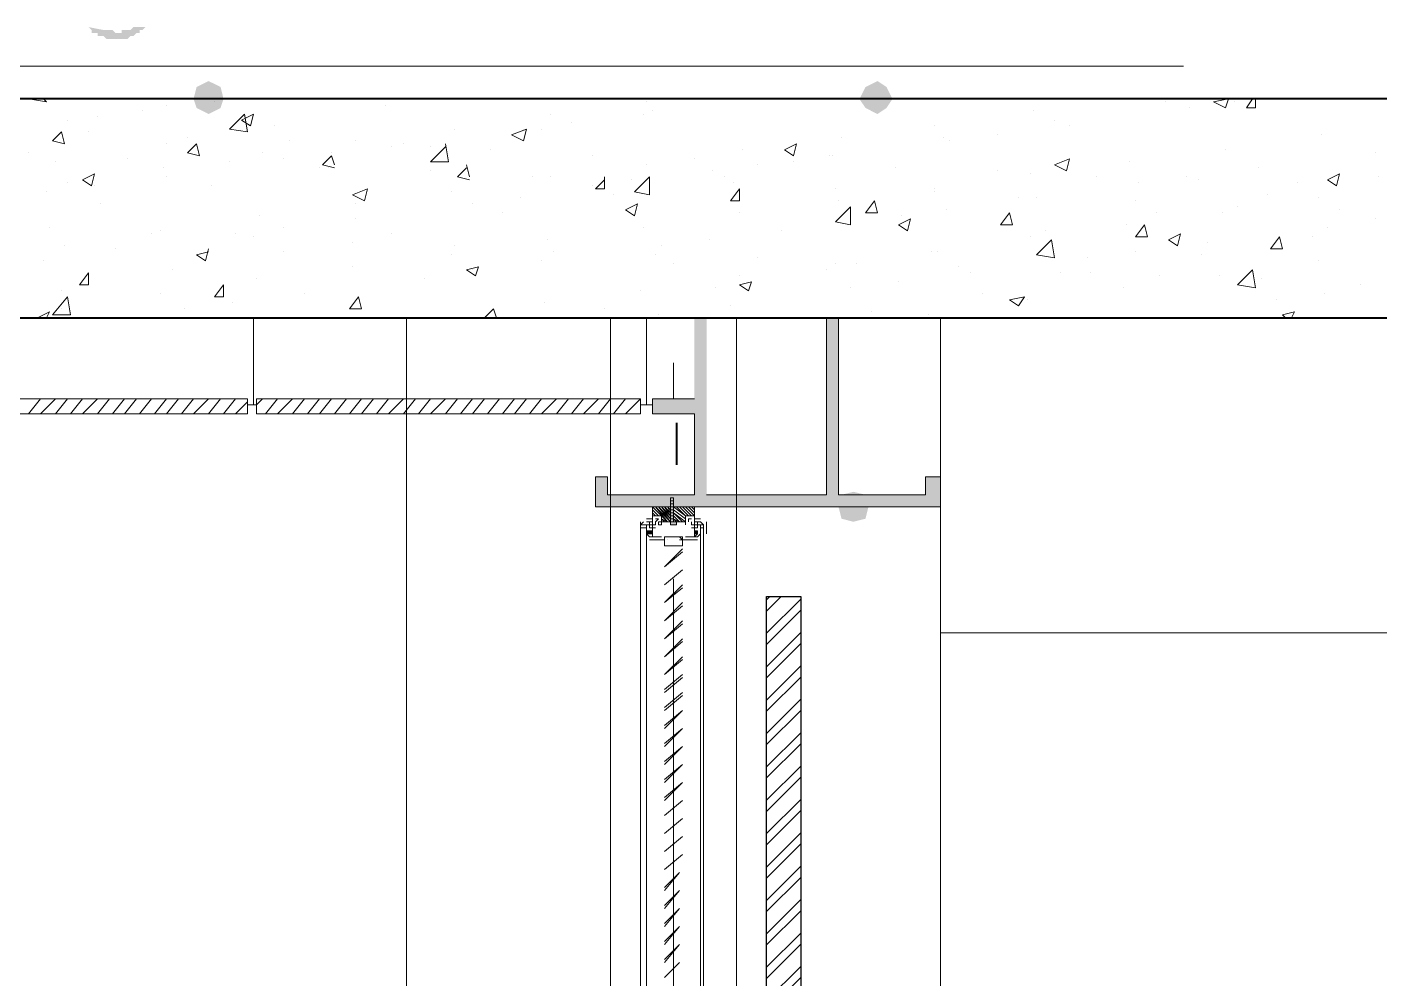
# Model space of a CAD drawing. Header units: millimetres. Extents: x 182 to 575, y -105 to 95.
# Drawn here: x 365.673 to 367.82, y 7.175 to 8.686 of the extents above; entities that cross this region are included whole.
import ezdxf

# ---------------------------------------------------------------- set-up
doc = ezdxf.new("R2010")
doc.units = ezdxf.units.MM
doc.header["$MEASUREMENT"] = 0
for name, color, linetype in [('base', 253, 'Continuous'), ('PDF_Geometry', 7, 'Continuous'), ('PDF_Solid Fills', 7, 'Continuous')]:
    doc.layers.add(name, color=color, linetype=linetype)

msp = doc.modelspace()

# ---------------------------------------------------------------- hatches: boundary and pattern name
h = msp.add_hatch()
h.set_pattern_fill('ANSI32', color=256, scale=0.1)
h.set_pattern_definition([(45, (6e-14, -0.14244), (-0.0265165043, 0.0265165043), []), (45, (0.017678, -0.14244), (-0.0265165043, 0.0265165043), [])])
h.paths.add_polyline_path([(366.9007, 5.8672), (366.8464, 5.8672), (366.8464, 7.7821), (366.9007, 7.7821)])
at = {"layer": 'PDF_Solid Fills', "transparency": 33554559}
for points in [[(365.8464, 8.6769), (365.8512, 8.6769), (365.8512, 8.6817), (365.856, 8.6817), (365.8607, 8.6864), (365.8417, 8.6864), (365.8369, 8.6817), (365.8226, 8.6817), (365.8226, 8.6769), (365.8131, 8.6769), (365.8083, 8.6817), (365.794, 8.6817), (365.7702, 8.6864), (365.775, 8.6817), (365.775, 8.6769), (365.7845, 8.6769), (365.7845, 8.6722), (365.794, 8.6722), (365.7988, 8.6674), (365.8321, 8.6674), (365.8369, 8.6722), (365.8417, 8.6722)], [(365.9417, 8.5579), (365.9607, 8.5483), (365.9798, 8.5579), (365.9845, 8.5722), (365.9798, 8.5912), (365.9607, 8.6007), (365.9417, 8.5912), (365.9369, 8.5722)], [(367.0226, 8.5483), (367.0369, 8.5579), (367.0464, 8.5722), (367.0369, 8.5912), (367.0226, 8.6007), (367.0036, 8.5912), (366.994, 8.5722), (367.0036, 8.5579)], [(367.0036, 7.9436), (366.9845, 7.9483), (366.9655, 7.9436), (366.9607, 7.9436), (366.9607, 8.2245), (366.9417, 8.2245), (366.9417, 7.9436), (366.7512, 7.9436), (366.7512, 8.2245), (366.7321, 8.2245), (366.7321, 8.096), (366.6655, 8.096), (366.6655, 8.0722), (366.7321, 8.0722), (366.7321, 7.9436), (366.594, 7.9436), (366.594, 7.9722), (366.575, 7.9722), (366.575, 7.9245), (366.9607, 7.9245), (366.9655, 7.9055), (366.9845, 7.9007), (367.0036, 7.9055), (367.0083, 7.9245), (367.1226, 7.9245), (367.1226, 7.9722), (367.0988, 7.9722), (367.0988, 7.9436)]]:
    msp.add_hatch(color=256, dxfattribs=at).paths.add_polyline_path(points)
at = {"layer": 'PDF_Solid Fills', "true_color": 0xb9b9b9, "transparency": 33554559}
msp.add_hatch(color=9, dxfattribs=at).paths.add_polyline_path([(366.6988, 7.9007), (366.6988, 7.9388), (366.694, 7.9388), (366.694, 7.896), (366.7036, 7.896), (366.7036, 7.9007)])
at = {"layer": 'PDF_Solid Fills', "true_color": 0xdddddd, "transparency": 33554559}
for points in [[(366.656, 7.8817), (366.6655, 7.8817), (366.6655, 7.8864), (366.656, 7.8864)], [(366.7321, 7.8817), (366.7369, 7.8817), (366.7369, 7.8864), (366.7321, 7.8864)]]:
    msp.add_hatch(color=254, dxfattribs=at).paths.add_polyline_path(points)
h = msp.add_hatch(color=254, dxfattribs=at)
h.paths.add_polyline_path([(366.6607, 7.8817), (366.6607, 7.8864), (366.6607, 7.8817)], flags=0)
h.paths.add_polyline_path([(366.6607, 7.8817), (366.6607, 7.8864), (366.6607, 7.8817)], flags=0)
h.paths.add_polyline_path([(366.6607, 7.8817), (366.6607, 7.8864), (366.6607, 7.8817)], flags=0)
h.paths.add_polyline_path([(366.6607, 7.8817), (366.6607, 7.8864), (366.6607, 7.8817)], flags=0)
h = msp.add_hatch(color=254, dxfattribs=at)
h.paths.add_polyline_path([(366.6655, 7.8817), (366.6655, 7.8817), (366.6655, 7.8817)], flags=0)
h.paths.add_polyline_path([(366.6655, 7.8817), (366.6655, 7.8817), (366.6655, 7.8817)], flags=0)
h.paths.add_polyline_path([(366.6655, 7.8817), (366.6655, 7.8817), (366.6655, 7.8817)], flags=0)
h.paths.add_polyline_path([(366.6655, 7.8817), (366.6655, 7.8817), (366.6655, 7.8817)], flags=0)
h.paths.add_polyline_path([(366.6655, 7.8817), (366.6655, 7.8864), (366.6655, 7.8817)], flags=0)
h = msp.add_hatch(color=254, dxfattribs=at)
h.paths.add_polyline_path([(366.7321, 7.8817), (366.7321, 7.8817), (366.7321, 7.8817)], flags=0)
h.paths.add_polyline_path([(366.7321, 7.8817), (366.7321, 7.8817), (366.7321, 7.8817)], flags=0)
h.paths.add_polyline_path([(366.7321, 7.8817), (366.7321, 7.8864), (366.7321, 7.8817)], flags=0)
h.paths.add_polyline_path([(366.7321, 7.8817), (366.7321, 7.8817), (366.7321, 7.8817)], flags=0)
h.paths.add_polyline_path([(366.7321, 7.8817), (366.7321, 7.8817), (366.7321, 7.8817)], flags=0)
h.paths.add_polyline_path([(366.7321, 7.8817), (366.7321, 7.8817), (366.7321, 7.8817)], flags=0)
h.paths.add_polyline_path([(366.7321, 7.8817), (366.7321, 7.8817), (366.7321, 7.8817)], flags=0)
h.paths.add_polyline_path([(366.7321, 7.8817), (366.7321, 7.8817), (366.7321, 7.8817)], flags=0)
h.paths.add_polyline_path([(366.7321, 7.8817), (366.7321, 7.8817), (366.7321, 7.8817)], flags=0)
h.paths.add_polyline_path([(366.7321, 7.8817), (366.7321, 7.8817), (366.7321, 7.8817)], flags=0)
h.paths.add_polyline_path([(366.7321, 7.8817), (366.7321, 7.8817), (366.7321, 7.8817)], flags=0)
h.paths.add_polyline_path([(366.7321, 7.8817), (366.7321, 7.8817), (366.7321, 7.8817)], flags=0)
h.paths.add_polyline_path([(366.7321, 7.8817), (366.7321, 7.8817), (366.7321, 7.8817)], flags=0)
h.paths.add_polyline_path([(366.7321, 7.8817), (366.7321, 7.8817), (366.7321, 7.8817)], flags=0)
h.paths.add_polyline_path([(366.7321, 7.8817), (366.7321, 7.8817), (366.7321, 7.8817)], flags=0)
h.paths.add_polyline_path([(366.7321, 7.8817), (366.7321, 7.8817), (366.7321, 7.8817)], flags=0)
h = msp.add_hatch(color=254, dxfattribs=at)
h.paths.add_polyline_path([(366.7369, 7.8817), (366.7369, 7.8864), (366.7369, 7.8817)], flags=0)
h.paths.add_polyline_path([(366.7369, 7.8817), (366.7369, 7.8864), (366.7369, 7.8817)], flags=0)
h.paths.add_polyline_path([(366.7369, 7.8817), (366.7369, 7.8864), (366.7369, 7.8817)], flags=0)

# ---------------------------------------------------------------- linework, layer by layer
at = {"layer": 'base'}
msp.add_lwpolyline([(366.9007, 5.8672), (366.8464, 5.8672), (366.8464, 7.7821), (366.9007, 7.7821)], close=True, dxfattribs=at)
at = {"layer": 'PDF_Geometry', "lineweight": 13}
for points in [[(364.4464, 8.5722), (364.4464, 8.6245), (367.5083, 8.6245)], [(366.994, 8.5722), (366.9321, 8.5722)], [(366.6988, 8.3103), (366.6988, 8.3103)], [(364.8702, 8.2245), (377.3179, 8.2245)], [(366.5988, 8.2245), (366.5988, 4.5722)], [(366.656, 8.0864), (366.656, 8.2245)], [(366.7988, 8.2245), (366.7988, 4.5722)], [(366.894, 7.9245), (366.9226, 7.9245), (367.1226, 7.9245), (367.1226, 7.9722), (367.0988, 7.9722), (367.0988, 7.9436), (366.9607, 7.9436), (366.9607, 8.2245)], [(366.9226, 7.9436), (366.9417, 7.9436), (366.9417, 8.2245)], [(366.6988, 8.096), (366.6988, 8.1531)], [(365.675, 8.0722), (365.694, 8.096)], [(365.694, 8.0722), (365.7179, 8.096)], [(365.7179, 8.0722), (365.7369, 8.096)], [(365.7417, 8.0722), (365.7607, 8.096)], [(365.7607, 8.0722), (365.7845, 8.096)], [(365.7845, 8.0722), (365.8036, 8.096)], [(365.8083, 8.0722), (365.8274, 8.096)], [(365.8274, 8.0722), (365.8464, 8.096)], [(365.8512, 8.0722), (365.8702, 8.096)], [(365.875, 8.0722), (365.894, 8.096)], [(365.894, 8.0722), (365.9131, 8.096)], [(365.9179, 8.0722), (365.9369, 8.096)], [(365.9369, 8.0722), (365.9607, 8.096)], [(365.9607, 8.0722), (365.9798, 8.096)], [(365.9845, 8.0722), (366.0036, 8.096)], [(366.0036, 8.0722), (366.0226, 8.0912)], [(366.0226, 8.0722), (366.0226, 8.096)], [(366.0464, 8.096), (366.0369, 8.0864), (366.0226, 8.0864)], [(366.0369, 8.0722), (366.0369, 8.096)], [(366.0512, 8.0722), (366.0702, 8.096)], [(366.0702, 8.0722), (366.094, 8.096)], [(366.094, 8.0722), (366.1131, 8.096)], [(366.1179, 8.0722), (366.1369, 8.096)], [(366.1369, 8.0722), (366.156, 8.096)], [(366.1607, 8.0722), (366.1798, 8.096)], [(366.1845, 8.0722), (366.2036, 8.096)], [(366.2036, 8.0722), (366.2226, 8.096)], [(366.2274, 8.0722), (366.2464, 8.096)], [(366.2464, 8.0722), (366.2702, 8.096)], [(366.2702, 8.0722), (366.2893, 8.096)], [(366.294, 8.0722), (366.3131, 8.096)], [(366.3131, 8.0722), (366.3369, 8.096)], [(366.3369, 8.0722), (366.356, 8.096)], [(366.3607, 8.0722), (366.3798, 8.096)], [(366.3798, 8.0722), (366.3988, 8.096)], [(366.4036, 8.0722), (366.4226, 8.096)], [(366.4274, 8.0722), (366.4464, 8.096)], [(366.4464, 8.0722), (366.4655, 8.096)], [(366.4702, 8.0722), (366.4893, 8.096)], [(366.4893, 8.0722), (366.5131, 8.096)], [(366.5131, 8.0722), (366.5321, 8.096)], [(366.5369, 8.0722), (366.556, 8.096)], [(366.556, 8.0722), (366.5798, 8.096)], [(366.9417, 7.9245), (366.7512, 7.9245), (366.575, 7.9245), (366.575, 7.9722), (366.594, 7.9722), (366.594, 7.9436), (366.7321, 7.9436), (366.7321, 8.0722), (366.6655, 8.0722), (366.6655, 8.096), (366.7321, 8.096)], [(366.5798, 8.0722), (366.5988, 8.096)], [(366.6036, 8.0722), (366.6226, 8.096)], [(366.6464, 8.0769), (366.6464, 8.0722), (366.6464, 8.096), (366.6226, 8.0722)], [(366.6655, 8.0864), (366.6464, 8.0864)], [(366.6655, 8.0722), (366.6655, 8.096)], [(366.7512, 7.9436), (366.9417, 7.9436)], [(366.8512, 7.9245), (366.675, 7.9245)], [(366.6988, 6.8103), (366.6988, 7.8103)]]:
    msp.add_lwpolyline(points, dxfattribs=at)
at = {"layer": 'PDF_Geometry', "lineweight": 40}
for points in [[(377.1179, 8.2245), (377.5702, 8.2245), (377.5702, 8.5722), (364.8464, 8.5722), (364.4702, 8.5722), (364.4702, 8.2245), (364.8464, 8.2245), (364.9179, 8.2245)], [(365.6464, 8.2245), (376.394, 8.2245)], [(366.7036, 8.0579), (366.7036, 7.9912)]]:
    msp.add_lwpolyline(points, dxfattribs=at)
at = {"layer": 'PDF_Geometry', "lineweight": 0}
for points in [[(365.675, 8.5722), (365.675, 8.5722)], [(365.675, 8.5722), (365.7036, 8.5674), (365.6988, 8.5722)], [(367.4226, 8.5722), (367.4226, 8.5722)], [(367.6226, 8.5722), (367.6226, 8.5579), (367.6083, 8.5579), (367.6179, 8.5722)], [(365.856, 8.5531), (365.856, 8.5531)], [(365.894, 8.5626), (365.894, 8.5626)], [(365.9702, 8.5674), (365.9702, 8.5674)], [(366.2417, 8.5626), (366.2417, 8.5626)], [(366.5036, 8.5483), (366.5036, 8.5483)], [(366.6512, 8.5483), (366.6512, 8.5483)], [(366.656, 8.5674), (366.656, 8.5674)], [(366.6655, 8.5531), (366.6655, 8.5531)], [(367.2702, 8.5531), (367.2702, 8.5531)], [(367.4798, 8.5674), (367.4798, 8.5674)], [(367.5179, 8.5579), (367.5179, 8.5579)], [(367.5893, 8.5674), (367.5893, 8.5674)], [(365.7369, 8.5388), (365.7369, 8.5388)], [(365.7845, 8.5436), (365.7845, 8.5436)], [(366.0655, 8.5293), (366.0655, 8.5293)], [(366.5369, 8.5341), (366.5369, 8.5341)], [(367.1131, 8.5293), (367.1131, 8.5293)], [(367.3036, 8.5388), (367.3036, 8.5388)], [(367.3274, 8.5293), (367.3274, 8.5293)], [(365.7702, 8.5198), (365.7702, 8.5198)], [(365.9274, 8.5103), (365.9274, 8.5103)], [(366.0893, 8.5055), (366.0893, 8.5055)], [(366.194, 8.5055), (366.194, 8.5055)], [(366.3512, 8.5245), (366.3512, 8.5245)], [(366.4607, 8.5245), (366.4607, 8.5245)], [(366.4893, 8.5245), (366.4893, 8.5245)], [(366.9655, 8.5103), (366.9655, 8.5103)], [(367.1274, 8.5103), (367.1274, 8.5103)], [(367.1369, 8.5055), (367.1369, 8.5055)], [(367.2131, 8.515), (367.2131, 8.515)], [(367.7274, 8.515), (367.7274, 8.515)], [(365.675, 8.4864), (365.675, 8.4864)], [(365.894, 8.5007), (365.894, 8.5007)], [(366.0464, 8.4864), (366.0464, 8.4864)], [(366.156, 8.4864), (366.156, 8.4864)], [(366.2512, 8.496), (366.2512, 8.496)], [(366.2702, 8.5007), (366.2702, 8.5007)], [(366.3369, 8.5007), (366.3417, 8.4722), (366.3131, 8.4722), (366.3369, 8.496)], [(366.3131, 8.496), (366.3131, 8.496)], [(366.4083, 8.4912), (366.4083, 8.4912)], [(366.8083, 8.4912), (366.8083, 8.4912)], [(367.575, 8.4912), (367.575, 8.4912)], [(367.8131, 8.4864), (367.8131, 8.4864)], [(365.7179, 8.4722), (365.7179, 8.4722)], [(365.8321, 8.4769), (365.8321, 8.4769)], [(365.8893, 8.4626), (365.8893, 8.4626)], [(365.994, 8.4722), (365.994, 8.4722)], [(366.0798, 8.4769), (366.0798, 8.4769)], [(366.1369, 8.4626), (366.1369, 8.4626)], [(366.1607, 8.4626), (366.1417, 8.4674), (366.156, 8.4817), (366.1607, 8.4674)], [(366.1512, 8.4626), (366.1512, 8.4626)], [(366.375, 8.4436), (366.356, 8.4483), (366.3702, 8.4626)], [(366.375, 8.4483), (366.3702, 8.4674)], [(366.5702, 8.4817), (366.5702, 8.4817)], [(366.656, 8.4674), (366.656, 8.4674)], [(366.7321, 8.4769), (366.7321, 8.4769)], [(366.8321, 8.4674), (366.8321, 8.4674)], [(366.8893, 8.4722), (366.8893, 8.4722)], [(366.9464, 8.4817), (366.9464, 8.4817)], [(366.9512, 8.4817), (366.9512, 8.4817)], [(367.0512, 8.4626), (367.0512, 8.4626)], [(367.4226, 8.4722), (367.4226, 8.4722)], [(367.6274, 8.4626), (367.6274, 8.4626)], [(365.894, 8.4483), (365.894, 8.4483)], [(366.3131, 8.4579), (366.3131, 8.4579)], [(366.475, 8.4483), (366.475, 8.4483)], [(366.5036, 8.4483), (366.5036, 8.4483)], [(366.5893, 8.4483), (366.5893, 8.4293), (366.575, 8.4293), (366.5893, 8.4436)], [(366.6321, 8.4436), (366.6321, 8.4436)], [(366.7607, 8.4579), (366.7607, 8.4579)], [(366.7798, 8.4483), (366.7798, 8.4483)], [(367.2131, 8.4579), (367.2131, 8.4579)], [(367.2655, 8.4531), (367.2655, 8.4531)], [(367.3702, 8.4483), (367.3702, 8.4483)], [(367.5131, 8.4483), (367.5131, 8.4483)], [(367.5321, 8.4436), (367.5321, 8.4436)], [(367.8179, 8.4483), (367.8179, 8.4483)], [(365.7036, 8.4245), (365.7036, 8.4245)], [(365.7369, 8.4388), (365.7369, 8.4388)], [(365.7798, 8.4341), (365.7798, 8.4341)], [(365.9655, 8.4341), (365.9655, 8.4341)], [(366.3464, 8.4245), (366.3464, 8.4245)], [(366.5702, 8.4341), (366.5702, 8.4341)], [(366.6036, 8.4198), (366.6036, 8.4198)], [(366.794, 8.4388), (366.794, 8.4388)], [(366.956, 8.4293), (366.956, 8.4293)], [(367.1131, 8.4293), (367.1131, 8.4293)], [(367.1131, 8.4245), (367.1131, 8.4245)], [(367.4369, 8.4388), (367.4369, 8.4388)], [(367.6417, 8.4198), (367.6417, 8.4198)], [(367.6893, 8.4388), (367.6893, 8.4388)], [(365.7893, 8.4055), (365.7893, 8.4055)], [(366.194, 8.4055), (366.194, 8.4055)], [(366.3798, 8.4055), (366.3798, 8.4055)], [(366.456, 8.415), (366.456, 8.415)], [(366.9607, 8.4103), (366.9607, 8.4103)], [(367.2464, 8.415), (367.2464, 8.415)], [(367.275, 8.415), (367.275, 8.415)], [(367.4321, 8.4103), (367.4321, 8.4103)], [(367.594, 8.4007), (367.594, 8.4007)], [(367.7226, 8.415), (367.7226, 8.415)], [(366.0417, 8.3864), (366.0417, 8.3864)], [(366.194, 8.3817), (366.194, 8.3817)], [(366.4274, 8.3912), (366.4274, 8.3912)], [(366.8036, 8.3912), (366.8036, 8.3912)], [(367.0607, 8.3864), (367.0607, 8.3864)], [(367.1321, 8.396), (367.1321, 8.396)], [(367.4655, 8.3912), (367.4655, 8.3912)], [(367.5702, 8.3912), (367.5702, 8.3912)], [(367.756, 8.396), (367.756, 8.396)], [(367.8131, 8.3817), (367.8131, 8.3817)], [(365.7083, 8.3674), (365.7083, 8.3674)], [(365.8702, 8.3579), (365.8702, 8.3579)], [(365.8845, 8.3626), (365.8845, 8.3626)], [(366.0036, 8.3579), (366.0036, 8.3579)], [(366.0798, 8.3674), (366.0798, 8.3674)], [(366.2512, 8.3579), (366.2512, 8.3579)], [(366.6512, 8.3674), (366.6512, 8.3674)], [(366.8702, 8.3626), (366.8702, 8.3626)], [(367.2893, 8.3626), (367.2893, 8.3626)], [(367.4179, 8.3722), (367.4179, 8.3722)], [(367.7369, 8.3674), (367.7369, 8.3674)], [(365.7321, 8.3388), (365.7321, 8.3388)], [(365.8131, 8.3341), (365.8131, 8.3341)], [(365.9607, 8.3341), (365.956, 8.315), (365.9417, 8.3245), (365.9607, 8.3293)], [(366.0321, 8.3531), (366.0321, 8.3531)], [(366.1893, 8.3436), (366.1893, 8.3436)], [(366.3512, 8.3388), (366.3512, 8.3388)], [(366.4988, 8.3483), (366.4988, 8.3483)], [(366.6798, 8.3388), (366.6798, 8.3388)], [(366.7559, 8.3483), (366.7559, 8.3483)], [(367.2655, 8.3531), (367.2655, 8.3531)], [(367.5464, 8.3436), (367.5464, 8.3436)], [(367.7131, 8.3531), (367.7131, 8.3531)], [(365.6988, 8.315), (365.6988, 8.315)], [(366.0798, 8.3293), (366.0798, 8.3293)], [(366.3464, 8.3245), (366.3464, 8.3245)], [(366.4893, 8.315), (366.4893, 8.315)], [(366.5083, 8.3293), (366.5083, 8.3293)], [(366.6702, 8.3245), (366.6702, 8.3245)], [(366.8321, 8.3198), (366.8321, 8.3198)], [(367.1083, 8.3293), (367.1083, 8.3293)], [(367.1179, 8.3293), (367.1179, 8.3293)], [(367.356, 8.3198), (367.356, 8.3198)], [(367.4321, 8.3293), (367.4321, 8.3293)], [(367.5369, 8.3245), (367.5369, 8.3245)], [(367.7226, 8.315), (367.7226, 8.315)], [(365.9036, 8.3007), (365.9036, 8.3007)], [(366.1893, 8.3055), (366.1893, 8.3055)], [(366.3798, 8.3007), (366.3798, 8.3007)], [(366.8036, 8.2912), (366.8036, 8.2912)], [(366.9417, 8.3007), (366.9417, 8.3007)], [(366.956, 8.3103), (366.956, 8.3103)], [(366.9893, 8.3103), (366.9893, 8.3103)], [(367.1512, 8.3055), (367.1512, 8.3055)], [(367.1702, 8.296), (367.1702, 8.296)], [(367.3131, 8.296), (367.3131, 8.296)], [(367.3607, 8.296), (367.3607, 8.296)], [(367.4702, 8.2912), (367.4702, 8.2912)], [(367.5655, 8.2912), (367.5655, 8.2912)], [(366.0369, 8.2864), (366.0369, 8.2864)], [(366.3036, 8.2864), (366.3036, 8.2864)], [(366.7655, 8.2722), (366.7655, 8.2722)], [(366.9798, 8.2722), (366.9798, 8.2722)], [(367.056, 8.2817), (367.056, 8.2817)], [(367.4131, 8.2722), (367.4131, 8.2722)], [(367.6321, 8.2864), (367.6321, 8.2864)], [(367.7893, 8.2769), (367.7893, 8.2769)], [(365.7274, 8.2674), (365.7274, 8.2674)], [(365.8845, 8.2626), (365.8845, 8.2626)], [(365.9988, 8.2483), (365.9988, 8.2483)], [(366.1131, 8.2626), (366.1131, 8.2626)], [(366.494, 8.2483), (366.494, 8.2483)], [(366.6464, 8.2674), (366.6464, 8.2674)], [(367.1893, 8.2626), (367.1893, 8.2626)], [(367.2607, 8.2531), (367.2607, 8.2531)], [(367.656, 8.2531), (367.656, 8.2531)], [(367.7321, 8.2626), (367.7321, 8.2626)], [(365.6893, 8.2245), (365.7083, 8.2341), (365.7036, 8.2245)], [(365.7274, 8.2388), (365.7274, 8.2388)], [(365.9226, 8.2388), (365.9226, 8.2388)], [(366.3988, 8.2245), (366.4131, 8.2388), (366.4179, 8.2245)], [(366.5893, 8.2388), (366.5893, 8.2388)], [(366.675, 8.2293), (366.675, 8.2293)], [(366.7893, 8.2436), (366.7893, 8.2436)], [(367.0131, 8.2341), (367.0131, 8.2341)], [(367.1036, 8.2293), (367.1036, 8.2293)], [(367.6702, 8.2245), (367.6655, 8.2293), (367.6845, 8.2341), (367.6798, 8.2245)], [(365.6893, 8.2245), (365.6893, 8.2245)], [(366.3417, 8.2245), (366.3417, 8.2245)], [(367.4655, 8.2245), (367.4655, 8.2245)]]:
    msp.add_lwpolyline(points, dxfattribs=at)
at = {"layer": 'PDF_Geometry', "lineweight": 13}
for points in [[(365.8702, 8.5722), (367.2179, 8.5722)], [(366.0321, 8.2245), (366.0321, 8.0864)], [(366.0226, 8.096), (365.4131, 8.096), (365.4131, 8.0722), (366.0226, 8.0722)], [(366.0369, 8.096), (366.6464, 8.096), (366.6464, 8.0722), (366.0369, 8.0722)], [(366.6464, 7.8912), (366.656, 7.8912), (366.656, 7.1388), (366.6464, 7.1388)], [(366.7464, 7.8912), (366.7417, 7.8912), (366.7417, 7.1388), (366.7464, 7.1388)]]:
    msp.add_lwpolyline(points, close=True, dxfattribs=at)
at = {"layer": 'PDF_Geometry', "lineweight": 0}
for points in [[(367.5798, 8.5722), (367.575, 8.5579), (367.556, 8.5674)], [(366.0226, 8.5198), (365.994, 8.5245), (366.0179, 8.5483)], [(366.0321, 8.5483), (366.0274, 8.5293), (366.0131, 8.5388)], [(365.7274, 8.5198), (365.7321, 8.5007), (365.7131, 8.5055)], [(366.4655, 8.5245), (366.4607, 8.5055), (366.4417, 8.515)], [(365.9417, 8.5007), (365.9464, 8.4817), (365.9274, 8.4864)], [(366.894, 8.5007), (366.8893, 8.4817), (366.875, 8.4912)], [(367.3274, 8.4769), (367.3226, 8.4579), (367.3036, 8.4674)], [(365.7798, 8.4531), (365.775, 8.4341), (365.7607, 8.4436)], [(366.6607, 8.4198), (366.6369, 8.4245), (366.6607, 8.4483)], [(367.756, 8.4531), (367.7512, 8.4341), (367.7369, 8.4436)], [(366.2131, 8.4293), (366.2083, 8.4103), (366.1893, 8.4198)], [(366.8036, 8.4293), (366.8036, 8.4103), (366.7893, 8.4103)], [(366.6417, 8.4055), (366.6369, 8.3864), (366.6226, 8.396)], [(366.9798, 8.3722), (366.956, 8.3769), (366.9798, 8.4007)], [(367.0179, 8.4103), (367.0226, 8.3912), (367.0036, 8.3912)], [(367.075, 8.3817), (367.0702, 8.3626), (367.056, 8.3722)], [(367.2321, 8.3912), (367.2369, 8.3722), (367.2179, 8.3722)], [(367.4464, 8.3722), (367.4512, 8.3531), (367.4321, 8.3531)], [(367.5036, 8.3579), (367.4988, 8.3388), (367.4845, 8.3483)], [(367.3036, 8.3198), (367.275, 8.3245), (367.2988, 8.3483)], [(367.6607, 8.3531), (367.6655, 8.3341), (367.6464, 8.3341)], [(365.7702, 8.296), (365.7702, 8.2769), (365.756, 8.2769)], [(366.3893, 8.3055), (366.3845, 8.2912), (366.3702, 8.3007)], [(367.6226, 8.2722), (367.594, 8.2769), (367.6179, 8.3007)], [(365.9845, 8.2769), (365.9845, 8.2579), (365.9702, 8.2579)], [(366.8226, 8.2817), (366.8179, 8.2674), (366.8036, 8.2769)], [(365.7417, 8.2293), (365.7131, 8.2293), (365.7369, 8.2579)], [(366.1988, 8.2579), (366.2036, 8.2388), (366.1845, 8.2388)], [(367.256, 8.2579), (367.2464, 8.2436), (367.2321, 8.2531)]]:
    msp.add_lwpolyline(points, close=True, dxfattribs=at)
at = {"layer": 'PDF_Geometry', "lineweight": 20}
for points in [[(366.275, 8.2245), (366.275, 4.5722)], [(367.1226, 8.2245), (367.1226, 8.0245), (367.1226, 7.7245), (367.1226, 4.5722)], [(366.7131, 7.8579), (366.6845, 7.8293), (366.7131, 7.8531)], [(366.7131, 7.8245), (366.6845, 7.8007), (366.7131, 7.8245)], [(366.7131, 7.8007), (366.6845, 7.7722), (366.7131, 7.796)], [(366.7131, 7.7722), (366.6845, 7.7436), (366.7131, 7.7674)], [(366.7131, 7.7436), (366.6845, 7.715), (366.7131, 7.7388)], [(366.7131, 7.715), (366.6845, 7.6864), (366.7131, 7.7103)], [(368.994, 4.7722), (368.994, 7.7245), (367.1226, 7.7245), (367.1226, 4.5722), (368.094, 4.5722)], [(366.7131, 7.6864), (366.6845, 7.6579), (366.7131, 7.6817)], [(366.6845, 7.6341), (366.7131, 7.6579)], [(366.6845, 7.6293), (366.7131, 7.6531)], [(366.6845, 7.6055), (366.7131, 7.6293)], [(366.6845, 7.6007), (366.7131, 7.6245)], [(366.6845, 7.5722), (366.7131, 7.6007), (366.6845, 7.5769)], [(366.6845, 7.5436), (366.7131, 7.5722), (366.6845, 7.5483)], [(366.6845, 7.515), (366.7131, 7.5436), (366.6845, 7.5198)], [(366.6845, 7.4864), (366.7131, 7.515), (366.6845, 7.4912)], [(366.6845, 7.4579), (366.7131, 7.4864), (366.6845, 7.4626)], [(366.6845, 7.315), (366.7083, 7.3436), (366.6845, 7.3198)], [(366.6845, 7.2864), (366.7083, 7.315), (366.6845, 7.2912)], [(366.6845, 7.2579), (366.7083, 7.2864), (366.6845, 7.2626)], [(366.6845, 7.2293), (366.7083, 7.2579), (366.6845, 7.2341)], [(366.6845, 7.2007), (366.7083, 7.2293), (366.6845, 7.2055)]]:
    msp.add_lwpolyline(points, dxfattribs=at)
at = {"layer": 'PDF_Geometry', "color": 8, "lineweight": 13, "true_color": 0x808080}
for points in [[(366.7036, 7.9007), (366.7036, 7.896), (366.6988, 7.896), (366.694, 7.896), (366.694, 7.9007), (366.694, 7.9388), (366.6988, 7.9388), (366.6988, 7.9007), (366.6988, 7.9388), (366.694, 7.9388), (366.694, 7.9007), (366.694, 7.896), (366.6988, 7.896), (366.7036, 7.896), (366.7036, 7.9007), (366.694, 7.9007), (366.6702, 7.9245), (366.694, 7.9007), (366.675, 7.9245), (366.694, 7.9055), (366.6798, 7.9245), (366.694, 7.9103), (366.6845, 7.9245), (366.694, 7.915)], [(366.694, 7.9388), (366.6988, 7.9388), (366.694, 7.9388)], [(366.694, 7.9293), (366.6988, 7.9293), (366.694, 7.9293), (366.6988, 7.9293)], [(366.656, 7.8864), (366.656, 7.896), (366.6607, 7.896), (366.6607, 7.8912), (366.6655, 7.8912), (366.6655, 7.896), (366.6607, 7.896), (366.6607, 7.9007), (366.6655, 7.9007), (366.6655, 7.9055), (366.656, 7.9055)], [(366.6798, 7.9103), (366.6655, 7.9245), (366.6798, 7.9103), (366.6893, 7.9007), (366.6702, 7.9245), (366.6655, 7.9245), (366.6655, 7.9103), (366.6798, 7.9103), (366.6798, 7.9007), (366.6988, 7.9007), (366.7179, 7.9007), (366.7179, 7.896), (366.7179, 7.9007), (366.7179, 7.9103), (366.7321, 7.9103), (366.7321, 7.896), (366.7274, 7.896), (366.7321, 7.896), (366.7321, 7.9245), (366.7274, 7.9245), (366.7321, 7.9245), (366.7321, 7.9103), (366.7179, 7.9103), (366.7179, 7.9007), (366.6988, 7.9007), (366.6798, 7.9007), (366.6798, 7.896), (366.675, 7.896), (366.675, 7.9007), (366.6798, 7.9007), (366.6798, 7.9103), (366.6655, 7.9103), (366.6655, 7.896), (366.6702, 7.896), (366.6702, 7.9007)], [(366.6893, 7.9245), (366.694, 7.915), (366.6893, 7.9245), (366.694, 7.9198), (366.694, 7.9245), (366.6655, 7.9245), (366.6655, 7.896), (366.6702, 7.896), (366.6702, 7.9007), (366.675, 7.9055), (366.6702, 7.9055)], [(366.6655, 7.9103), (366.6655, 7.9103)], [(366.6798, 7.9007), (366.6845, 7.9007), (366.6798, 7.9055), (366.6893, 7.9007)], [(366.694, 7.9245), (366.694, 7.9245)], [(366.694, 7.915), (366.6988, 7.915), (366.694, 7.915)], [(366.694, 7.9103), (366.6988, 7.9103), (366.694, 7.9103), (366.6988, 7.9103)], [(366.6988, 7.9055), (366.694, 7.9055)], [(366.7274, 7.9245), (366.6988, 7.9245), (366.7179, 7.9103)], [(366.6988, 7.915), (366.7131, 7.9007), (366.6988, 7.915), (366.7179, 7.9007)], [(366.6988, 7.9007), (366.7036, 7.9007), (366.6988, 7.9055), (366.7083, 7.9007)], [(366.7036, 7.9245), (366.7179, 7.9103), (366.7036, 7.9245)], [(366.7083, 7.9245), (366.7226, 7.9103), (366.7083, 7.9245), (366.7226, 7.9103)], [(366.7131, 7.9245), (366.7274, 7.9103), (366.7131, 7.9245)], [(366.7179, 7.9245), (366.7321, 7.9103), (366.7179, 7.9245)], [(366.7226, 7.9245), (366.7321, 7.915), (366.7226, 7.9245)], [(366.7274, 7.9055), (366.7226, 7.9055), (366.7226, 7.9007)], [(366.7274, 7.9245), (366.7321, 7.9198), (366.7274, 7.9245)], [(366.7321, 7.9245), (366.7321, 7.9198)], [(366.7417, 7.8864), (366.7417, 7.896), (366.7369, 7.896), (366.7369, 7.8912), (366.7321, 7.8912), (366.7321, 7.896), (366.7369, 7.896), (366.7369, 7.9007), (366.7321, 7.9007), (366.7321, 7.9055), (366.7417, 7.9055)], [(366.6512, 7.9007), (366.6464, 7.896), (366.656, 7.896), (366.6607, 7.896), (366.6607, 7.9007), (366.656, 7.9007)], [(366.6464, 7.9007), (366.6464, 7.8817)], [(366.6464, 7.8769), (366.6464, 7.896), (366.656, 7.896), (366.656, 7.8817), (366.6607, 7.8769), (366.6655, 7.8769), (366.6798, 7.8769)], [(366.6512, 7.896), (366.6512, 7.896)], [(366.656, 7.896), (366.656, 7.896)], [(366.656, 7.8864), (366.656, 7.8864)], [(366.6607, 7.8864), (366.6607, 7.8817), (366.6607, 7.8864), (366.6607, 7.8817), (366.6607, 7.8864), (366.6607, 7.8817), (366.6607, 7.8864), (366.6607, 7.8817)], [(366.6655, 7.8817), (366.6655, 7.8864), (366.6655, 7.8912)], [(366.6702, 7.8912), (366.6655, 7.8912), (366.6655, 7.8864)], [(366.6655, 7.8864), (366.6655, 7.8817), (366.6655, 7.8864)], [(366.675, 7.9007), (366.675, 7.9007)], [(366.6798, 7.9007), (366.6798, 7.9007)], [(366.694, 7.9007), (366.694, 7.9007)], [(366.694, 7.9007), (366.6988, 7.9007), (366.694, 7.9007)], [(366.7464, 7.8769), (366.7464, 7.896), (366.7417, 7.896), (366.7417, 7.8817), (366.7369, 7.8769), (366.7321, 7.8769), (366.7179, 7.8769)], [(366.7321, 7.896), (366.7274, 7.896), (366.7274, 7.9007), (366.7274, 7.896)], [(366.7274, 7.8912), (366.7321, 7.8912), (366.7321, 7.8864), (366.7321, 7.8912)], [(366.7321, 7.8769), (366.7369, 7.8817), (366.7321, 7.8817), (366.7321, 7.8864), (366.7369, 7.8864), (366.7369, 7.8817), (366.7369, 7.8864), (366.7369, 7.8817), (366.7369, 7.8864), (366.7369, 7.8817), (366.7369, 7.8864), (366.7369, 7.8817)], [(366.7417, 7.896), (366.7417, 7.896)], [(366.7417, 7.896), (366.7417, 7.896)], [(366.7417, 7.8864), (366.7417, 7.8864)], [(366.7512, 7.9007), (366.7512, 7.8817)], [(366.656, 7.8817), (366.656, 7.8817)], [(366.656, 7.8817), (366.656, 7.8817)], [(366.656, 7.8817), (366.6607, 7.8769)], [(366.7131, 7.8722), (366.7083, 7.8769), (366.7131, 7.8769), (366.7083, 7.8769), (366.6988, 7.8769), (366.6893, 7.8769), (366.6845, 7.8769), (366.6845, 7.8722), (366.6798, 7.8722), (366.6607, 7.8722)], [(366.6655, 7.8817), (366.6655, 7.8769), (366.6655, 7.8817)], [(366.6798, 7.8769), (366.6798, 7.8769)], [(366.6798, 7.8769), (366.6798, 7.8769)], [(366.6798, 7.8769), (366.6798, 7.8769)], [(366.6845, 7.8769), (366.6845, 7.8769)], [(366.6845, 7.8769), (366.6845, 7.8769)], [(366.6845, 7.8769), (366.6845, 7.8769)], [(366.6845, 7.8769), (366.6845, 7.8769)], [(366.7083, 7.8769), (366.6988, 7.8769), (366.6893, 7.8769), (366.6845, 7.8769)], [(366.6893, 7.8722), (366.6893, 7.8722)], [(366.7083, 7.8722), (366.7083, 7.8722)], [(366.7369, 7.8722), (366.7131, 7.8722), (366.7083, 7.8722)], [(366.7321, 7.8817), (366.7321, 7.8769), (366.7321, 7.8817)], [(366.7417, 7.8817), (366.7417, 7.8817)], [(366.7464, 7.8817), (366.7464, 7.8817)]]:
    msp.add_lwpolyline(points, dxfattribs=at)
for points in [[(366.694, 7.9388), (366.6988, 7.9388), (366.694, 7.9388), (366.6988, 7.9388)], [(366.6988, 7.9341), (366.694, 7.9341), (366.6988, 7.9341), (366.694, 7.9341), (366.6988, 7.9341), (366.694, 7.9341), (366.6988, 7.9341), (366.694, 7.9341), (366.6988, 7.9341), (366.694, 7.9341)], [(366.694, 7.9293), (366.6988, 7.9293), (366.694, 7.9293), (366.6988, 7.9293)], [(366.675, 7.9103), (366.6655, 7.9198)], [(366.6702, 7.9103), (366.6655, 7.915)], [(366.694, 7.9245), (366.6988, 7.9245), (366.694, 7.9245), (366.6988, 7.9245)], [(366.694, 7.9245), (366.6988, 7.9245), (366.694, 7.9245), (366.6988, 7.9245), (366.694, 7.9245), (366.6988, 7.9245)], [(366.694, 7.9198), (366.6988, 7.9198), (366.694, 7.9198), (366.6988, 7.9198), (366.694, 7.9198), (366.6988, 7.9198)], [(366.694, 7.9198), (366.6988, 7.9198)], [(366.694, 7.915), (366.6988, 7.915), (366.694, 7.915), (366.6988, 7.915), (366.694, 7.915), (366.6988, 7.915), (366.694, 7.915), (366.6988, 7.915)], [(366.694, 7.9103), (366.6988, 7.9103), (366.694, 7.9103), (366.6988, 7.9103)], [(366.694, 7.9055), (366.6988, 7.9055), (366.694, 7.9055), (366.6988, 7.9055), (366.694, 7.9055), (366.6988, 7.9055)], [(366.7179, 7.9055), (366.6988, 7.9198)], [(366.7083, 7.9007), (366.6988, 7.9103)], [(366.656, 7.8864), (366.656, 7.8817), (366.6655, 7.8817), (366.6655, 7.8864)], [(366.694, 7.9007), (366.6988, 7.9007), (366.694, 7.9007), (366.6988, 7.9007)], [(366.7321, 7.8864), (366.7321, 7.8817), (366.7321, 7.8864), (366.7321, 7.8817)], [(366.7417, 7.9007), (366.7369, 7.9007), (366.7369, 7.896), (366.7464, 7.896)]]:
    msp.add_lwpolyline(points, close=True, dxfattribs=at)
at = {"layer": 'PDF_Geometry', "color": 254, "lineweight": 13, "true_color": 0xdddddd}
for points in [[(366.6607, 7.8864), (366.6607, 7.8864), (366.6607, 7.8864)], [(366.6607, 7.8864), (366.6607, 7.8864), (366.6607, 7.8864)], [(366.6607, 7.8864), (366.6607, 7.8864), (366.6607, 7.8864)], [(366.6607, 7.8864), (366.6607, 7.8864), (366.6607, 7.8864)], [(366.6607, 7.8864), (366.6607, 7.8864), (366.6607, 7.8864)], [(366.6607, 7.8864), (366.6607, 7.8864), (366.6607, 7.8864)], [(366.6607, 7.8864), (366.6607, 7.8864), (366.6607, 7.8864)], [(366.6607, 7.8864), (366.6607, 7.8864), (366.6607, 7.8864)], [(366.6607, 7.8864), (366.6607, 7.8864), (366.6607, 7.8864)], [(366.6607, 7.8864), (366.6607, 7.8864), (366.6607, 7.8864)], [(366.6607, 7.8864), (366.6607, 7.8864), (366.6607, 7.8864)], [(366.6607, 7.8864), (366.6607, 7.8864), (366.6607, 7.8864)], [(366.6655, 7.8864), (366.6655, 7.8864), (366.6655, 7.8864)], [(366.6655, 7.8864), (366.6655, 7.8864), (366.6655, 7.8864)], [(366.6655, 7.8864), (366.6655, 7.8864), (366.6655, 7.8864)], [(366.6655, 7.8864), (366.6655, 7.8864), (366.6655, 7.8864)], [(366.6655, 7.8864), (366.6655, 7.8864), (366.6655, 7.8864)], [(366.6655, 7.8864), (366.6655, 7.8864), (366.6655, 7.8864)], [(366.6655, 7.8864), (366.6655, 7.8864), (366.6655, 7.8864)], [(366.6655, 7.8864), (366.6655, 7.8864), (366.6655, 7.8864)], [(366.6655, 7.8864), (366.6655, 7.8864), (366.6655, 7.8864)], [(366.6655, 7.8864), (366.6655, 7.8864), (366.6655, 7.8864)], [(366.6655, 7.8864), (366.6655, 7.8864), (366.6655, 7.8864)], [(366.6655, 7.8864), (366.6655, 7.8864), (366.6655, 7.8864)], [(366.6655, 7.8864), (366.6655, 7.8864), (366.6655, 7.8864)], [(366.6655, 7.8864), (366.6655, 7.8864), (366.6655, 7.8864)], [(366.6655, 7.8864), (366.6655, 7.8864), (366.6655, 7.8864)], [(366.6655, 7.8864), (366.6655, 7.8864), (366.6655, 7.8864)], [(366.6655, 7.8864), (366.6655, 7.8864), (366.6655, 7.8864)], [(366.6655, 7.8864), (366.6655, 7.8864), (366.6655, 7.8864)], [(366.6655, 7.8864), (366.6655, 7.8864), (366.6655, 7.8864)], [(366.6655, 7.8864), (366.6655, 7.8864), (366.6655, 7.8864)], [(366.6655, 7.8864), (366.6655, 7.8864), (366.6655, 7.8864)], [(366.7321, 7.8864), (366.7321, 7.8864), (366.7321, 7.8864)], [(366.7321, 7.8864), (366.7321, 7.8864), (366.7321, 7.8864)], [(366.7321, 7.8864), (366.7321, 7.8864), (366.7321, 7.8864)], [(366.7321, 7.8864), (366.7321, 7.8864), (366.7321, 7.8864)], [(366.7321, 7.8864), (366.7321, 7.8864), (366.7321, 7.8864)], [(366.7321, 7.8864), (366.7321, 7.8864), (366.7321, 7.8864)], [(366.7321, 7.8864), (366.7321, 7.8864), (366.7321, 7.8864)], [(366.7321, 7.8864), (366.7321, 7.8864), (366.7321, 7.8864)], [(366.7321, 7.8864), (366.7321, 7.8864), (366.7321, 7.8864)], [(366.7321, 7.8864), (366.7321, 7.8864), (366.7321, 7.8864)], [(366.7321, 7.8864), (366.7321, 7.8864), (366.7321, 7.8864)], [(366.7321, 7.8864), (366.7321, 7.8864), (366.7321, 7.8864)], [(366.7321, 7.8864), (366.7321, 7.8864), (366.7321, 7.8864)], [(366.7321, 7.8864), (366.7321, 7.8864), (366.7321, 7.8864)], [(366.7321, 7.8864), (366.7321, 7.8864), (366.7321, 7.8864)], [(366.7321, 7.8864), (366.7321, 7.8864), (366.7321, 7.8864)], [(366.7321, 7.8864), (366.7321, 7.8864), (366.7321, 7.8864)], [(366.7321, 7.8864), (366.7321, 7.8864), (366.7321, 7.8864)], [(366.7321, 7.8864), (366.7321, 7.8864), (366.7321, 7.8864)], [(366.7321, 7.8864), (366.7321, 7.8864), (366.7321, 7.8864)], [(366.7321, 7.8864), (366.7321, 7.8864), (366.7321, 7.8864)], [(366.7321, 7.8864), (366.7321, 7.8864), (366.7321, 7.8864)], [(366.7321, 7.8864), (366.7321, 7.8864), (366.7321, 7.8864)], [(366.7369, 7.8864), (366.7369, 7.8864), (366.7369, 7.8864)], [(366.7369, 7.8864), (366.7369, 7.8864), (366.7369, 7.8864)], [(366.7369, 7.8864), (366.7369, 7.8864), (366.7369, 7.8864)], [(366.7369, 7.8864), (366.7369, 7.8864), (366.7369, 7.8864)], [(366.7369, 7.8864), (366.7369, 7.8864), (366.7369, 7.8864)], [(366.7369, 7.8864), (366.7369, 7.8864), (366.7369, 7.8864)], [(366.6607, 7.8817), (366.6607, 7.8817), (366.6607, 7.8817)], [(366.6607, 7.8817), (366.6607, 7.8817), (366.6607, 7.8817)], [(366.6607, 7.8817), (366.6607, 7.8817), (366.6607, 7.8817)], [(366.6607, 7.8817), (366.6607, 7.8817), (366.6607, 7.8817)], [(366.6607, 7.8817), (366.6607, 7.8817), (366.6607, 7.8817)], [(366.6607, 7.8817), (366.6607, 7.8817), (366.6607, 7.8817)], [(366.6607, 7.8817), (366.6607, 7.8817), (366.6607, 7.8817)], [(366.6607, 7.8817), (366.6607, 7.8817), (366.6607, 7.8817)], [(366.6607, 7.8817), (366.6607, 7.8817), (366.6607, 7.8817)], [(366.6607, 7.8817), (366.6607, 7.8817), (366.6607, 7.8817)], [(366.6607, 7.8817), (366.6607, 7.8817), (366.6607, 7.8817)], [(366.6607, 7.8817), (366.6607, 7.8817), (366.6607, 7.8817)], [(366.6655, 7.8817), (366.6655, 7.8817), (366.6655, 7.8817)], [(366.6655, 7.8817), (366.6655, 7.8817), (366.6655, 7.8817)], [(366.6655, 7.8817), (366.6655, 7.8817), (366.6655, 7.8817)], [(366.6655, 7.8817), (366.6655, 7.8817), (366.6655, 7.8817)], [(366.6655, 7.8817), (366.6655, 7.8817), (366.6655, 7.8817)], [(366.6655, 7.8817), (366.6655, 7.8817), (366.6655, 7.8817)], [(366.6655, 7.8817), (366.6655, 7.8817), (366.6655, 7.8817)], [(366.6655, 7.8817), (366.6655, 7.8817), (366.6655, 7.8817)], [(366.6655, 7.8817), (366.6655, 7.8817), (366.6655, 7.8817)], [(366.6655, 7.8817), (366.6655, 7.8817), (366.6655, 7.8817)], [(366.6655, 7.8817), (366.6655, 7.8817), (366.6655, 7.8817)], [(366.6655, 7.8817), (366.6655, 7.8817), (366.6655, 7.8817)], [(366.6655, 7.8817), (366.6655, 7.8817), (366.6655, 7.8817)], [(366.6655, 7.8817), (366.6655, 7.8817), (366.6655, 7.8817)], [(366.6655, 7.8817), (366.6655, 7.8817), (366.6655, 7.8817)], [(366.6655, 7.8817), (366.6655, 7.8817), (366.6655, 7.8817)], [(366.6655, 7.8817), (366.6655, 7.8817), (366.6655, 7.8817)], [(366.6655, 7.8817), (366.6655, 7.8817), (366.6655, 7.8817)], [(366.6655, 7.8817), (366.6655, 7.8817), (366.6655, 7.8817)], [(366.7321, 7.8817), (366.7321, 7.8817), (366.7321, 7.8817)], [(366.7321, 7.8817), (366.7321, 7.8817), (366.7321, 7.8817)], [(366.7321, 7.8817), (366.7321, 7.8817), (366.7321, 7.8817)], [(366.7321, 7.8817), (366.7321, 7.8817), (366.7321, 7.8817)], [(366.7369, 7.8817), (366.7369, 7.8817), (366.7369, 7.8817)], [(366.7369, 7.8817), (366.7369, 7.8817), (366.7369, 7.8817)], [(366.7369, 7.8817), (366.7369, 7.8817), (366.7369, 7.8817)], [(366.7369, 7.8817), (366.7369, 7.8817), (366.7369, 7.8817)], [(366.7369, 7.8817), (366.7369, 7.8817), (366.7369, 7.8817)], [(366.7369, 7.8817), (366.7369, 7.8817), (366.7369, 7.8817)], [(366.7369, 7.8817), (366.7369, 7.8817), (366.7369, 7.8817)], [(366.7369, 7.8817), (366.7369, 7.8817), (366.7369, 7.8817)], [(366.7369, 7.8817), (366.7369, 7.8817), (366.7369, 7.8817)], [(366.7369, 7.8817), (366.7369, 7.8817), (366.7369, 7.8817)]]:
    msp.add_lwpolyline(points, dxfattribs=at)
at = {"layer": 'PDF_Geometry', "color": 9, "lineweight": 13, "true_color": 0xb9b9b9}
for points in [[(366.7036, 7.896), (366.694, 7.896), (366.7036, 7.896)], [(366.6988, 7.896), (366.694, 7.896), (366.6988, 7.896)], [(366.6988, 7.896), (366.6988, 7.896), (366.6988, 7.896)], [(366.6988, 7.896), (366.6988, 7.896), (366.6988, 7.896)], [(366.6988, 7.896), (366.6988, 7.896), (366.6988, 7.896)], [(366.6988, 7.896), (366.6988, 7.896), (366.6988, 7.896)]]:
    msp.add_lwpolyline(points, dxfattribs=at)
at = {"layer": 'PDF_Geometry', "lineweight": 20}
for points in [[(366.7131, 7.8769), (366.7131, 7.8626), (366.6845, 7.8626), (366.6845, 7.8769)], [(366.7131, 7.4579), (366.6845, 7.4341)], [(366.7131, 7.4293), (366.6845, 7.4055)], [(366.7131, 7.4007), (366.6845, 7.3769)], [(366.7131, 7.3722), (366.6845, 7.3483)], [(366.7083, 7.2007), (366.6845, 7.1769)]]:
    msp.add_lwpolyline(points, close=True, dxfattribs=at)

doc.saveas('drawing.dxf')
